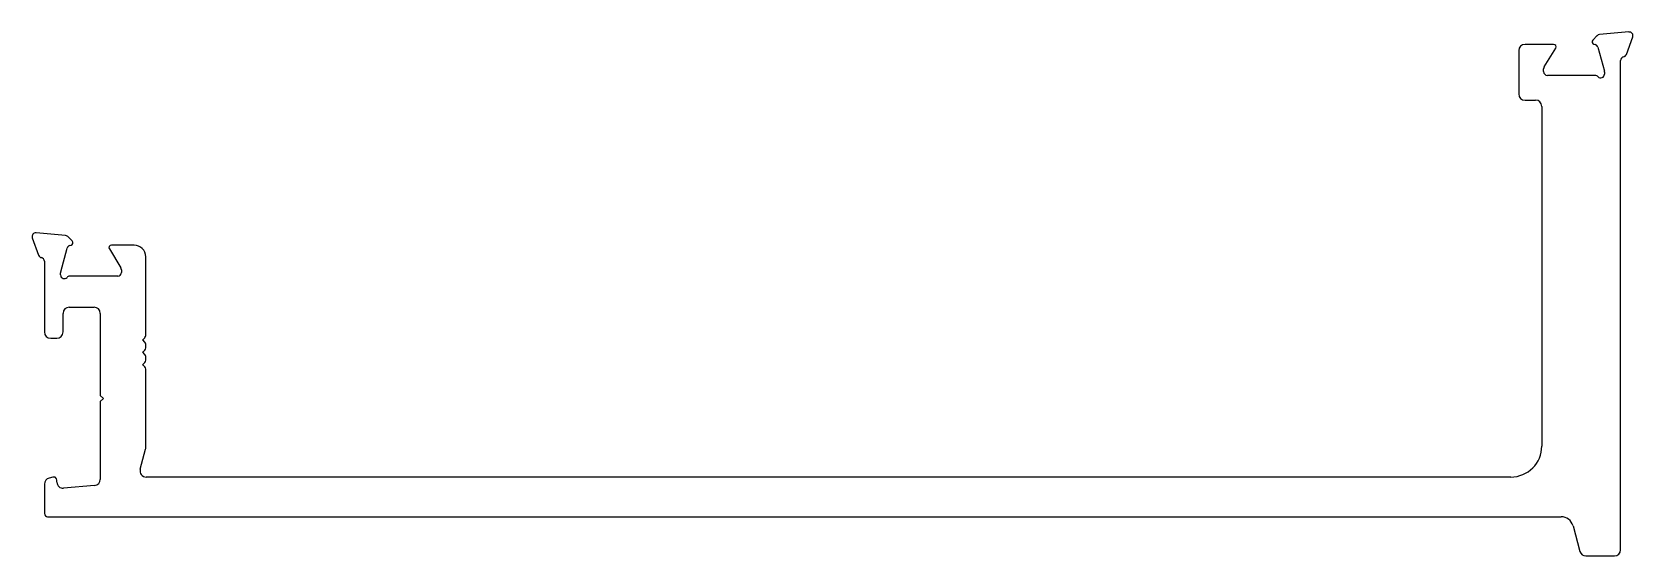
# Model space of a CAD drawing. Extents: x -52 to 77, y 6 to 48.
import ezdxf

# ---------------------------------------------------------------- set-up
doc = ezdxf.new("R2010")
doc.units = 0
doc.layers.get('0').update_dxf_attribs({"linetype": 'CONTINUOUS'})

msp = doc.modelspace()

# ---------------------------------------------------------------- linework, layer by layer
for p, q in [((73.66, 47.76), (73.3, 47.39)), ((76.21, 48.05), (73.85, 47.84)), ((67.34, 46.55), (67.34, 43.05)), ((70.14, 47.05), (67.84, 47.05)), ((69.38, 45.23), (70.31, 46.75)), ((73.39, 47.06), (73.5, 47.03)), ((73.71, 46.82), (74.23, 44.89)), ((76.01, 46.24), (76.52, 47.65)), ((75.54, 6.28), (75.54, 45.75)), ((69.34, 44.85), (69.34, 45.07)), ((73.49, 44.55), (69.64, 44.55)), ((74.24, 44.81), (74.24, 44.65)), ((67.84, 42.55), (68.69, 42.55)), ((69.19, 42.05), (69.19, 14.65)), ((-52.44, 31.45), (-51.93, 30.04)), ((-49.77, 31.64), (-52.14, 31.85)), ((-49.22, 31.19), (-49.58, 31.56)), ((-50.15, 28.69), (-49.64, 30.62)), ((-49.42, 30.83), (-49.31, 30.86)), ((-46.23, 30.55), (-45.31, 29.03)), ((-44.24, 30.85), (-46.06, 30.85)), ((-43.3, 23.57), (-43.3, 29.91)), ((-51.46, 29.55), (-51.46, 23.85)), ((-50.16, 28.45), (-50.16, 28.61)), ((-45.26, 28.87), (-45.26, 28.65)), ((-45.56, 28.35), (-49.42, 28.35)), ((-49.46, 25.85), (-47.46, 25.85)), ((-49.96, 23.85), (-49.96, 25.35)), ((-46.96, 25.35), (-46.96, 18.73)), ((-50.96, 23.35), (-50.46, 23.35)), ((-43.54, 23.22), (-43.37, 23.39)), ((-43.37, 23.04), (-43.54, 23.21)), ((-43.54, 22.22), (-43.37, 22.39)), ((-43.37, 22.04), (-43.54, 22.21)), ((-43.3, 22.57), (-43.3, 22.86)), ((-43.54, 21.22), (-43.37, 21.39)), ((-43.37, 21.04), (-43.54, 21.21)), ((-43.3, 21.57), (-43.3, 21.86)), ((-43.3, 14.52), (-43.3, 20.86)), ((-46.96, 18.73), (-46.71, 18.48)), ((-46.71, 18.48), (-46.96, 18.23)), ((-46.96, 18.23), (-46.96, 11.96)), ((-43.75, 12.78), (-43.32, 14.39)), ((-50.78, 12.14), (-51.09, 12.06)), ((-50.46, 11.74), (-50.46, 11.9)), ((66.69, 12.15), (-43.26, 12.15)), ((-51.46, 11.58), (-51.46, 9.2)), ((-47.42, 11.47), (-49.92, 11.25)), ((-51.21, 8.95), (70.74, 8.95)), ((71.71, 8.21), (72.26, 6.15)), ((72.75, 5.78), (75.04, 5.78))]:
    msp.add_line(p, q)
for centre, radius, start, end in [((73.87, 47.54), 0.3, 95, 135), ((76.24, 47.75), 0.3, 340, 95), ((67.84, 46.55), 0.5, 90, 180), ((70.14, 46.85), 0.2, 328.6, 90), ((73.44, 47.25), 0.2, 135, 255), ((73.42, 46.74), 0.3, 15, 75), ((69.64, 45.07), 0.3, 148.6, 180), ((75.84, 45.75), 0.3, 100.9043, 180), ((75.72, 46.34), 0.3, 280.9043, 340), ((69.64, 44.85), 0.3, 180, 270), ((73.49, 44.25), 0.3, 41.8103, 90), ((73.94, 44.65), 0.3, 221.8103, 360), ((73.94, 44.81), 0.3, 0, 15), ((67.84, 43.05), 0.5, 180, 270), ((68.69, 42.05), 0.5, 0, 90), ((-52.16, 31.55), 0.3, 85, 200), ((-49.8, 31.34), 0.3, 45, 85), ((-49.36, 31.05), 0.2, 285, 45), ((-51.65, 30.14), 0.3, 200, 259.0957), ((-51.76, 29.55), 0.3, 360, 79.0957), ((-49.35, 30.54), 0.3, 105, 165), ((-46.06, 30.65), 0.2, 90, 211.4), ((-44.24, 29.91), 0.942, 360, 90), ((-49.86, 28.61), 0.3, 165, 180), ((-49.86, 28.45), 0.3, 180, 318.1897), ((-45.56, 28.65), 0.3, 270, 0), ((-45.56, 28.87), 0.3, 0, 31.4), ((-49.42, 28.05), 0.3, 90, 138.1897), ((-49.46, 25.35), 0.5, 90, 180), ((-47.46, 25.35), 0.5, 0, 90), ((-50.96, 23.85), 0.5, 180, 270), ((-50.46, 23.85), 0.5, 270, 360), ((-43.55, 23.57), 0.25, 315, 360), ((-43.54, 23.21), 0.008, 135, 225), ((-43.54, 22.21), 0.008, 135, 225), ((-43.55, 22.86), 0.25, 0, 45), ((-43.55, 22.57), 0.25, 315, 360), ((-43.55, 21.86), 0.25, 0, 45), ((-43.54, 21.21), 0.008, 135, 225), ((-43.55, 21.57), 0.25, 315, 0), ((-43.55, 20.86), 0.25, 360, 45), ((-43.8, 14.52), 0.5, 345, 0), ((66.69, 14.65), 2.5, 270, 0), ((-50.96, 11.58), 0.5, 105, 180), ((-50.71, 11.9), 0.25, 0, 105), ((-49.96, 11.74), 0.5, 180, 275.0103), ((-47.46, 11.96), 0.5, 275.0103, 360), ((-43.26, 12.65), 0.5, 165, 270), ((-51.21, 9.2), 0.25, 180, 270), ((70.74, 7.95), 1, 15, 90), ((72.75, 6.28), 0.5, 195, 270), ((75.04, 6.28), 0.5, 270, 0)]:
    msp.add_arc(centre, radius, start, end)

doc.saveas('drawing.dxf')
